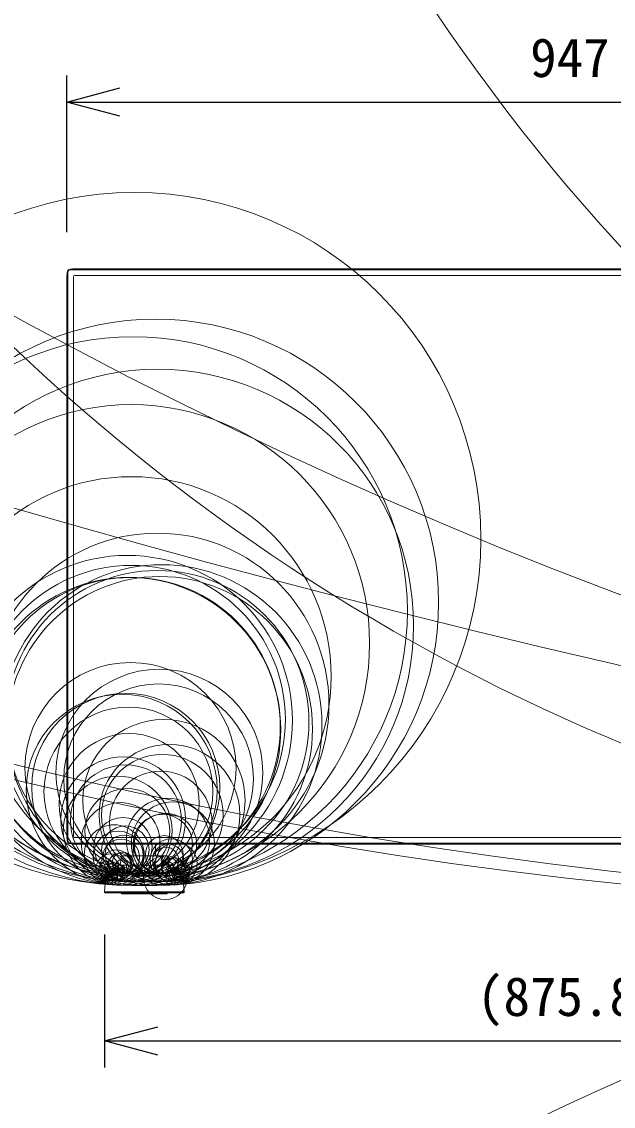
# Model space of a CAD drawing. Units: millimetres, scale not verified. Extents: x -424 to 628, y -239 to 1054.
# Drawn here: x -44.2 to -16.3, y -4.8 to 46.2 of the extents above; entities that cross this region are included whole.
import ezdxf
from ezdxf.enums import TextEntityAlignment as Align

# ---------------------------------------------------------------- set-up
doc = ezdxf.new("R2010")
doc.units = ezdxf.units.MM
doc.header["$LTSCALE"] = 0.125
doc.layers.add('0-0_0', color=7, linetype='Continuous')
doc.layers.add('0-4_SUNPO', color=7, linetype='Continuous')
doc.layers.add('0-3_GAIKEI', color=1, linetype='Continuous', lineweight=18)
doc.styles.add('ＭＳ ゴシック', font='')
doc.styles.get('ＭＳ ゴシック').set_extended_font_data('MS Gothic')

# ---------------------------------------------------------------- blocks, each defined once
blk = doc.blocks.new('_Open30')
at = {"layer": '0-0_0'}
blk.add_line((0, 0), (-1, 0), dxfattribs=at)
blk.add_lwpolyline([(-1, 0.26795), (0, 0), (-1, -0.26795)], dxfattribs=at)
blk = doc.blocks.new('D1')
at = {"layer": '0-4_SUNPO'}
for p, q in [((68.01, 190.7572), (68.01, 184.4916)), ((24.22, 190.7528), (24.22, 184.4916)), ((26.72, 185.7416), (65.51, 185.7416))]:
    blk.add_line(p, q, dxfattribs=at)
at = {"layer": '0-4_SUNPO', "xscale": 2.5, "yscale": 2.5, "rotation": 180}
blk.add_blockref('_Open30', (24.22, 185.7416), dxfattribs=at)
at = {"layer": '0-4_SUNPO', "xscale": 2.5, "yscale": 2.5}
blk.add_blockref('_Open30', (68.01, 185.7416), dxfattribs=at)
at = {"layer": '0-4_SUNPO', "style": 'ＭＳ ゴシック'}
blk.add_text('(875.8)', height=1.833, dxfattribs=at).set_placement((41.74, 186.3666), align=Align.BOTTOM_LEFT)
blk = doc.blocks.new('D4')
at = {"layer": '0-4_SUNPO'}
for p, q in [((22.44, 223.7711), (22.44, 231.1426)), ((69.79, 223.7711), (69.79, 231.1426)), ((24.94, 229.8926), (67.29, 229.8926))]:
    blk.add_line(p, q, dxfattribs=at)
at = {"layer": '0-4_SUNPO', "xscale": 2.5, "yscale": 2.5, "rotation": 180}
blk.add_blockref('_Open30', (22.44, 229.8926), dxfattribs=at)
at = {"layer": '0-4_SUNPO', "xscale": 2.5, "yscale": 2.5}
blk.add_blockref('_Open30', (69.79, 229.8926), dxfattribs=at)
at = {"layer": '0-4_SUNPO', "style": 'ＭＳ ゴシック'}
blk.add_text('947', height=1.833, dxfattribs=at).set_placement((44.24, 230.5176), align=Align.BOTTOM_LEFT)

msp = doc.modelspace()

# ---------------------------------------------------------------- linework, layer by layer
at = {"layer": '0-3_GAIKEI', "color": 7}
for p, q in [((-42.0507, 34.2744), (-42.0332, 34.2744)), ((-42.0507, 7.7879), (-42.0507, 34.2744)), ((-42.0332, 34.3886), (-42.0332, 7.6738)), ((5.1317, 34.5387), (-41.8831, 34.5387)), ((-41.7646, 34.5387), (-41.7646, 34.5562)), ((-41.7646, 34.5562), (5.0133, 34.5562)), ((-42.0507, 7.7879), (-42.0332, 7.7879)), ((-41.8831, 7.5237), (5.1317, 7.5237)), ((-41.7646, 7.5237), (-41.7646, 7.5062)), ((5.0133, 7.5062), (-41.7646, 7.5062)), ((-38.9207, 6.9565), (-38.9207, 7.5062)), ((-37.8707, 7.5062), (-37.8707, 6.9565)), ((-39.49, 6.8653), (-39.5135, 6.6249)), ((-37.3925, 6.9562), (-39.3989, 6.9562)), ((-37.3973, 6.9563), (-37.3974, 6.9562)), ((-37.3924, 6.9562), (-37.3927, 6.9562)), ((-37.2826, 6.6248), (-37.3014, 6.8653)), ((-37.1745, 6.5062), (-39.6168, 6.5062)), ((-37.2824, 6.6248), (-37.2824, 6.6248)), ((-40.2707, 5.2605), (-40.2026, 6.0383)), ((-36.5207, 5.2605), (-36.5887, 6.0383)), ((-40.2209, 5.2062), (-36.5705, 5.2062)), ((-39.4707, 5.1562), (-39.4707, 5.2062))]:
    msp.add_line(p, q, dxfattribs=at)
at = {"layer": '0-3_GAIKEI'}
for p, q in [((-42.0507, 34.2494), (-42.0332, 34.2494)), ((-42.0032, 34.3886), (-42.0332, 34.3886)), ((-42.0032, 34.3886), (-42.0032, 7.6738)), ((-41.8831, 34.5087), (-41.8831, 34.5387)), ((5.1317, 34.5087), (-41.8831, 34.5087)), ((-41.7396, 34.5387), (-41.7396, 34.5562)), ((-41.738, 34.1935), (-41.738, 7.8689)), ((4.9366, 34.2435), (-41.688, 34.2435)), ((-42.0507, 7.8129), (-42.0332, 7.8129)), ((-42.0032, 7.6738), (-42.0332, 7.6738)), ((-41.688, 7.8188), (4.9366, 7.8188)), ((-41.8831, 7.5537), (-41.8831, 7.5237)), ((-41.8831, 7.5537), (5.1317, 7.5537)), ((-41.7396, 7.5237), (-41.7396, 7.5062)), ((-39.6168, 6.5062), (-39.6168, 6.2002)), ((-37.1745, 6.5062), (-37.1745, 6.2002)), ((-36.7256, 5.9078), (-36.7436, 6.216)), ((-39.0029, 6.1123), (-37.7884, 6.1123)), ((-39.0029, 5.9937), (-37.7884, 5.9937)), ((-38.9993, 5.7309), (-37.7921, 5.7309)), ((-36.559, 5.6987), (-36.5617, 5.7292)), ((-40.2707, 5.2605), (-36.5207, 5.2605)), ((-38.9993, 5.5497), (-37.7921, 5.5497))]:
    msp.add_line(p, q, dxfattribs=at)
at = {"layer": '0-3_GAIKEI', "color": 7}
msp.add_lwpolyline([(-39.4707, 5.1562), (-37.3207, 5.1562), (-37.3207, 5.2062)], dxfattribs=at)
at = {"layer": '0-3_GAIKEI'}
for centre, radius in [((102.1861, 528.2642), 525.7065), ((63.6381, 230.4227), 225.6601), ((9.3388, 229.7071), 224.9417), ((5.8045, 216.5502), 212.0252), ((53.202, 99.0414), 93.8799), ((19.7511, 98.4383), 93.2761), ((-38.8654, 21.8464), 16.2973), ((-37.8764, 18.8692), 13.3198), ((-38.9306, 18.4565), 12.9068), ((-37.7813, 17.7805), 12.0496), ((-39.0201, 16.949), 11.2181), ((-39.0005, 15.3871), 9.3934), ((-37.7819, 14.0587), 8.065), ((-39.1933, 13.3165), 7.7601), ((-39.0087, 13.359), 7.2467), ((-37.5845, 13.0994), 7.5426), ((-39.1354, 12.8868), 7.1543), ((-39.0274, 13.0169), 7.0231), ((-37.7826, 13.2408), 7.1284), ((-37.6661, 12.9086), 7.1763), ((-39.0491, 11.0773), 4.9647), ((-37.6897, 10.8608), 4.8658), ((-37.7272, 10.5744), 4.4615), ((-39.461, 10.0589), 4.4915), ((-39.2715, 10.1624), 4.4265), ((-39.1485, 9.969), 3.9728), ((-37.4768, 9.5523), 3.8148), ((-39.1136, 9.4073), 3.2934), ((-37.2198, 8.8833), 3.3108), ((-39.3937, 8.671), 2.9301), ((-39.2654, 8.6122), 2.6111), ((-37.5556, 8.8604), 2.861), ((-37.6263, 8.524), 2.4086), ((-39.6546, 8.1366), 2.5595), ((-39.1979, 8.1155), 1.9988), ((-39.5176, 7.6014), 1.8533), ((-37.2876, 7.7035), 1.9564), ((-37.0562, 7.5331), 1.9507), ((-39.4004, 7.3814), 1.373), ((-37.5311, 7.5103), 1.3905), ((-37.4053, 7.4744), 1.4669), ((-39.817, 6.9981), 1.4095), ((-39.2953, 7.2384), 1.1163), ((-39.6272, 6.9366), 1.1796), ((-39.4888, 6.8769), 0.8608), ((-39.346, 7.0275), 0.9002), ((-37.461, 7.0118), 0.8871), ((-37.1298, 6.7565), 0.9964), ((-39.7236, 6.4982), 0.7308), ((-37.2792, 6.7579), 0.7394), ((-37.3972, 6.7417), 0.6099), ((-36.8993, 6.5818), 0.9865), ((33.4047, -116.3316), 123.0389), ((-39.9482, 6.3263), 0.725), ((-40.1359, 6.3017), 0.4001), ((-39.5633, 6.5492), 0.5246), ((-39.4125, 6.6258), 0.4933), ((-39.4596, 6.4531), 0.3143), ((-37.1947, 6.4322), 0.4029), ((-37.3195, 6.4155), 0.2748), ((-37.0198, 6.3237), 0.5498), ((-36.7937, 6.1361), 0.5285), ((-36.6555, 6.3017), 0.4001), ((39.0886, -86.2269), 92.5766), ((36.9991, -80.1671), 86.7962), ((-40.0374, 6.0031), 0.3897), ((-39.8115, 6.1992), 0.4191), ((-39.9244, 6.0113), 0.2005), ((-39.8856, 6.0187), 0.224), ((-39.6415, 6.3035), 0.2669), ((-39.6811, 6.2105), 0.1658), ((-39.6169, 6), 0.2002), ((-39.7134, 6.1515), 0.0985), ((-39.7429, 6.1151), 0.0517), ((-39.762, 6.101), 0.028), ((-39.5032, 6.3337), 0.1872), ((-39.5321, 6.2735), 0.1204), ((-39.5581, 6.2315), 0.0711), ((-39.5768, 6.2107), 0.0431), ((-39.5912, 6.2006), 0.0255), ((-37.2619, 6.2769), 0.1247), ((-37.1745, 6), 0.2002), ((-37.1169, 6.2228), 0.1795), ((-37.2213, 6.2164), 0.0519), ((-37.2001, 6.2007), 0.0255), ((-36.9336, 6.0768), 0.2883), ((-37.0612, 6.1281), 0.0696), ((-36.8671, 6.0121), 0.2012), ((-37.0309, 6.1017), 0.0295), ((-36.7224, 5.9114), 0.2927), ((36.1765, -64.6183), 71.0403), ((36.4571, -61.4365), 67.6525), ((35.7043, -55.8687), 62.0303), ((-40.0947, 5.85), 0.2263), ((-40.1487, 5.7395), 0.1033), ((-40.1685, 5.7133), 0.0704), ((-40.1809, 5.7013), 0.0532), ((-40.1926, 5.6951), 0.0399), ((-39.9562, 5.9558), 0.1365), ((-39.9772, 5.9266), 0.1005), ((-39.996, 5.9067), 0.0732), ((-39.9721, 5.9045), 0.094), ((-39.9812, 5.9029), 0.0847), ((-40.015, 5.8924), 0.0493), ((-36.8362, 5.9578), 0.1388), ((-36.817, 5.9039), 0.0916), ((-36.8063, 5.917), 0.0882), ((-36.8092, 5.9029), 0.0837), ((-36.7824, 5.8961), 0.0565), ((-36.7772, 5.8927), 0.0503), ((-36.6419, 5.739), 0.1025), ((-36.6182, 5.7086), 0.0639), ((-36.6033, 5.6967), 0.0448), ((-36.5993, 5.6948), 0.0404), ((36.4571, -60.9736), 67.0122)]:
    msp.add_circle(centre, radius, dxfattribs=at)
at = {"layer": '0-3_GAIKEI', "color": 7}
for centre, radius in [((-37.4078, 5.9254), 1.031), ((-37.3974, 6.7529), 0.2034), ((-37.398, 6.7896), 0.1667), ((35.2836, -52.0978), 58.236)]:
    msp.add_circle(centre, radius, dxfattribs=at)
for centre, radius, start, end in [((-41.8831, 34.3886), 0.1501, 90, 180), ((-41.8831, 7.6738), 0.1501, 180, 270), ((-39.3903, 6.8566), 0.1, 94.92246, 175.00644), ((-37.4011, 6.8566), 0.1, 4.99353, 85.07751), ((-40.0034, 6.0209), 0.2, 102.8535, 174.9998), ((-40.1365, 6.6062), 0.4, 282.79316, 330.00002), ((-39.6168, 6.3062), 0.2, 89.99989, 150), ((-39.6612, 6.6374), 0.1481, 297.62338, 355.15246), ((-37.1303, 6.6433), 0.1533, 186.92139, 243.42896), ((-37.1745, 6.3062), 0.2, 30, 90.00011), ((-36.6549, 6.606), 0.4, 210.00009, 257.20703), ((-36.788, 6.0211), 0.2, 5.00001, 77.12205), ((-40.2207, 5.2562), 0.05, 175, 270), ((-36.5705, 5.2562), 0.05, 270, 5)]:
    msp.add_arc(centre, radius, start, end, dxfattribs=at)
at = {"layer": '0-3_GAIKEI'}
for centre, radius, start, end in [((-41.8831, 34.3886), 0.1201, 90, 180), ((-41.688, 34.1935), 0.05, 90, 180), ((-41.8831, 7.6738), 0.1201, 180, 270), ((-41.688, 7.8689), 0.05, 180, 270), ((-2522.2108, 150.9083), 2486.3767, 356.65673, 356.66384), ((1918.333, 6.791), 1958.1231, 180.01126, 180.0202), ((-1948.5974, 6.7782), 1911.5962, 359.97969, 359.98885)]:
    msp.add_arc(centre, radius, start, end, dxfattribs=at)
for centre, major_axis, ratio, start_param, end_param in [((-40.0304, 5.7118), (-0.1992, 0.0174), 0.99536, 4.9767425, 6.2641319), ((-36.7609, 5.7118), (0.1992, 0.0174), 0.995362, 0.0190527, 1.3064426), ((-36.7609, 5.7118), (0.1992, 0.0174), 0.995362, 6.2831853, 6.302238)]:
    msp.add_ellipse(centre, major_axis=major_axis, ratio=ratio, start_param=start_param, end_param=end_param, dxfattribs=at)

# ---------------------------------------------------------------- block references
at = {"layer": '0-4_SUNPO'}
for name in ['D4', 'D1']:
    msp.add_blockref(name, (-64.4907, -187.4967), dxfattribs=at)

doc.saveas('drawing.dxf')
